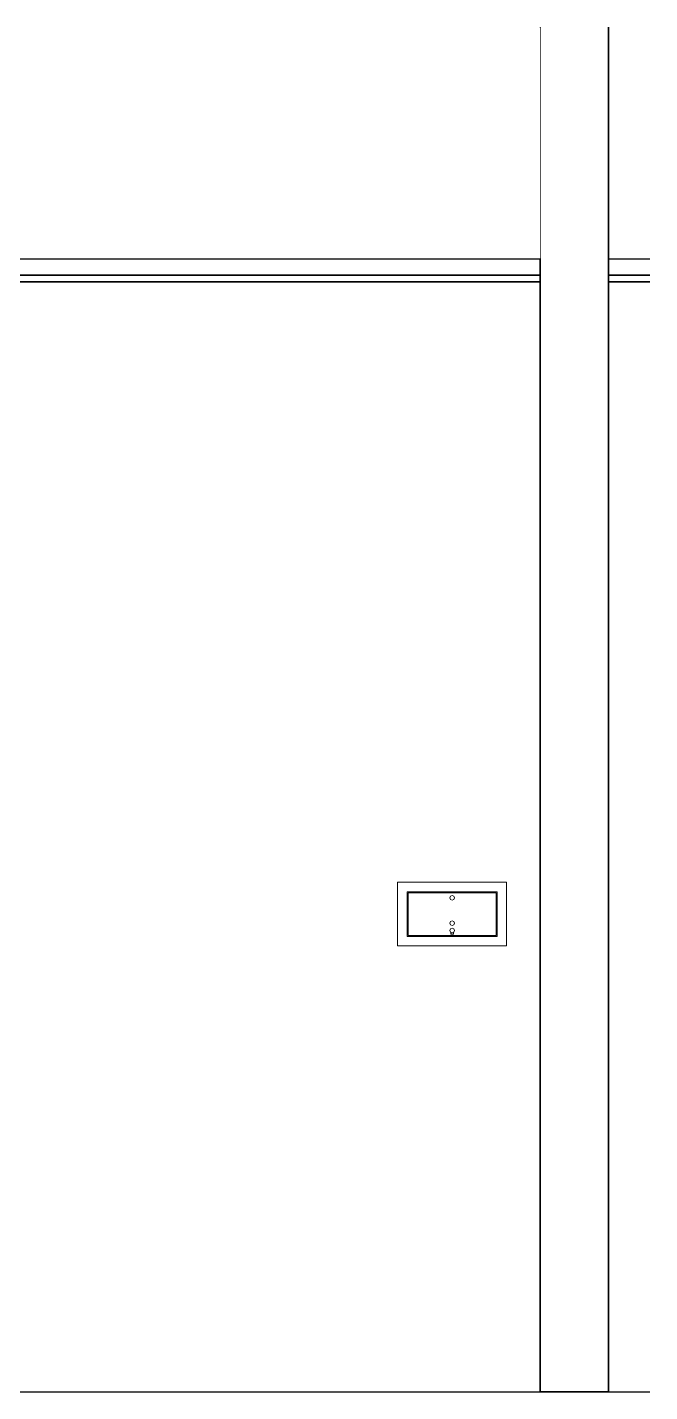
# Model space of a CAD drawing. Header units: millimetres. Extents: x 14397 to 67587, y -11631 to -8348.
# Drawn here: x 26649 to 28019, y -11348 to -8348 of the extents above; entities that cross this region are included whole.
import ezdxf

# ---------------------------------------------------------------- set-up
doc = ezdxf.new("R2010")
doc.units = ezdxf.units.MM
doc.header["$MEASUREMENT"] = 0
doc.linetypes.add('Wipeout_Contour', pattern=[1000, 0, -1000])
for name, color, linetype in [('NewA-Ee_25_10-M_WallsInternal', 7, 'Continuous'), ('NewA-Ee_30_40-M_Floors', 7, 'Continuous'), ('NewA-Ee_40_20-M_GeneralFFAndEInternalEquipment', 7, 'Continuous'), ('NewA-Ss_30_25-M_CeilingAndSoffitSystems', 7, 'Continuous')]:
    doc.layers.add(name, color=color, linetype=linetype)
pattern_1 = [(0, (35923.02, -115148.235), (0, 86.60254), [0, -50]), (0, (35948.02, -115104.93), (0, 86.60254), [0, -50])]

# ---------------------------------------------------------------- blocks, each defined once
blk = doc.blocks.new('Section Elem_27_4', base_point=(35923, -115148.2))
at = {"layer": 'NewA-Ee_25_10-M_WallsInternal', "color": 92, "linetype": 'Continuous', "lineweight": 35}
for p, q in [((27777.7, -8348.2), (27777.7, -8858.2)), ((27927.7, -8348.2), (27927.7, -8858.2)), ((27777.7, -8908.2), (27777.7, -11348.2)), ((27927.7, -8908.2), (27927.7, -11348.2)), ((27927.7, -11348.2), (27777.7, -11348.2))]:
    blk.add_line(p, q, dxfattribs=at)
at = {"layer": 'NewA-Ee_25_10-M_WallsInternal', "color": 92, "linetype": 'Continuous', "lineweight": 35, "flags": 128}
for points in [[(27777.7, -8858.2), (27777.7, -8893.2), (27777.7, -8908.2)], [(27927.7, -8858.2), (27927.7, -8893.2), (27927.7, -8908.2)]]:
    blk.add_lwpolyline(points, dxfattribs=at)
blk = doc.blocks.new('Section Elem_29_4', base_point=(35923, -115148.2))
at = {"color": 254, "linetype": 'Wipeout_Contour', "lineweight": 0, "ltscale": 110949.548395}
blk.add_wipeout([(27777.7, -8348.2), (24951.7, -8348.2), (24951.7, -8858.2), (27777.7, -8858.2)], dxfattribs=at).dxf.layer = 'NewA-Ee_25_10-M_WallsInternal'
blk = doc.blocks.new('Section Elem_31_4', base_point=(35923, -115148.2))
at = {"layer": 'NewA-Ee_30_40-M_Floors', "linetype": 'Continuous'}
for p, q in [((24734.3, -11348.2), (24826.7, -11348.2)), ((24951.7, -11348.2), (27777.7, -11348.2)), ((27927.7, -11348.2), (28018.5, -11348.2))]:
    blk.add_line(p, q, dxfattribs=at)
blk = doc.blocks.new('Section Elem_32_4', base_point=(35923, -115148.2))
at = {"layer": 'NewA-Ss_30_25-M_CeilingAndSoffitSystems', "linetype": 'Continuous', "lineweight": 13}
h = blk.add_hatch(dxfattribs=at)
h.set_pattern_fill('Plaster_0004', color=6, style=0, pattern_type=2)
h.set_pattern_definition(pattern_1)
h.paths.add_polyline_path([(24951.7, -8893.2), (24951.7, -8908.2), (27777.7, -8908.2), (27777.7, -8893.2)])
at = {"layer": 'NewA-Ss_30_25-M_CeilingAndSoffitSystems', "linetype": 'Continuous'}
blk.add_line((27777.7, -8858.2), (24951.7, -8858.2), dxfattribs=at)
at = {"layer": 'NewA-Ss_30_25-M_CeilingAndSoffitSystems', "color": 92, "linetype": 'Continuous', "lineweight": 35}
for p, q in [((27777.7, -8893.2), (24951.7, -8893.2)), ((27777.7, -8908.2), (24951.7, -8908.2))]:
    blk.add_line(p, q, dxfattribs=at)
blk = doc.blocks.new('Section Elem_33_4', base_point=(35923, -115148.2))
at = {"layer": 'NewA-Ss_30_25-M_CeilingAndSoffitSystems', "linetype": 'Continuous', "lineweight": 13}
h = blk.add_hatch(dxfattribs=at)
h.set_pattern_fill('Plaster_0004', color=6, style=0, pattern_type=2)
h.set_pattern_definition(pattern_1)
h.paths.add_polyline_path([(27927.7, -8893.2), (27927.7, -8908.2), (28018.5, -8908.2), (28018.5, -8893.2)])
at = {"layer": 'NewA-Ss_30_25-M_CeilingAndSoffitSystems', "linetype": 'Continuous'}
blk.add_line((28018.5, -8858.2), (27927.7, -8858.2), dxfattribs=at)
at = {"layer": 'NewA-Ss_30_25-M_CeilingAndSoffitSystems', "color": 92, "linetype": 'Continuous', "lineweight": 35}
for p, q in [((28018.5, -8893.2), (27927.7, -8893.2)), ((28018.5, -8908.2), (27927.7, -8908.2))]:
    blk.add_line(p, q, dxfattribs=at)
blk = doc.blocks.new('Section Elem_36_4', base_point=(35923, -115148.2))
at = {"layer": 'NewA-Ee_40_20-M_GeneralFFAndEInternalEquipment', "color": 1, "linetype": 'Continuous', "lineweight": 18}
for p, q in [((27463.8, -10368.2), (27463.8, -10228.2)), ((27463.8, -10228.2), (27703.8, -10228.2)), ((27703.8, -10228.2), (27703.8, -10368.2)), ((27484.8, -10249.2), (27484.8, -10347.2)), ((27486.8, -10345.2), (27486.8, -10251.2)), ((27680.8, -10251.2), (27680.8, -10345.2)), ((27682.8, -10347.2), (27682.8, -10249.2)), ((27703.8, -10368.2), (27463.8, -10368.2))]:
    blk.add_line(p, q, dxfattribs=at)
at = {"color": 254, "linetype": 'Wipeout_Contour', "lineweight": 0, "ltscale": 235447.550213}
blk.add_wipeout([(27580.3, -10265.8), (27583.8, -10267.2), (27587.4, -10265.8), (27588.8, -10262.2), (27587.4, -10258.7), (27583.8, -10257.2), (27580.3, -10258.7), (27578.8, -10262.2)], dxfattribs=at).dxf.layer = 'NewA-Ee_40_20-M_GeneralFFAndEInternalEquipment'
at = {"color": 254, "linetype": 'Wipeout_Contour', "lineweight": 0, "ltscale": 117823.324758}
blk.add_wipeout([(27581.7, -10338.4), (27580.8, -10338), (27580.8, -10342.2), (27581.7, -10342.2)], dxfattribs=at).dxf.layer = 'NewA-Ee_40_20-M_GeneralFFAndEInternalEquipment'
at = {"layer": 'NewA-Ee_40_20-M_GeneralFFAndEInternalEquipment', "color": 1, "linetype": 'Continuous', "lineweight": 18}
for p, q in [((27682.8, -10249.2), (27484.8, -10249.2)), ((27486.8, -10251.2), (27680.8, -10251.2)), ((27578.8, -10262.2), (27580.3, -10258.7)), ((27580.3, -10258.7), (27583.8, -10257.2)), ((27583.8, -10257.2), (27587.4, -10258.7)), ((27587.4, -10258.7), (27588.8, -10262.2)), ((27580.3, -10265.8), (27578.8, -10262.2)), ((27583.8, -10267.2), (27580.3, -10265.8)), ((27587.4, -10265.8), (27583.8, -10267.2)), ((27588.8, -10262.2), (27587.4, -10265.8))]:
    blk.add_line(p, q, dxfattribs=at)
at = {"color": 254, "linetype": 'Wipeout_Contour', "lineweight": 0, "ltscale": 117829.428486}
blk.add_wipeout([(27581.7, -10338.4), (27581.7, -10342.2), (27583.8, -10342.2), (27583.8, -10339.2)], dxfattribs=at).dxf.layer = 'NewA-Ee_40_20-M_GeneralFFAndEInternalEquipment'
at = {"color": 254, "linetype": 'Wipeout_Contour', "lineweight": 0, "ltscale": 117837.373839}
blk.add_wipeout([(27583.8, -10342.2), (27585.9, -10342.2), (27585.9, -10338.4), (27583.8, -10339.2)], dxfattribs=at).dxf.layer = 'NewA-Ee_40_20-M_GeneralFFAndEInternalEquipment'
at = {"color": 254, "linetype": 'Wipeout_Contour', "lineweight": 0, "ltscale": 117842.506574}
blk.add_wipeout([(27585.9, -10342.2), (27586.8, -10342.2), (27586.8, -10338), (27585.9, -10338.4)], dxfattribs=at).dxf.layer = 'NewA-Ee_40_20-M_GeneralFFAndEInternalEquipment'
at = {"color": 254, "linetype": 'Wipeout_Contour', "lineweight": 0, "ltscale": 235649.013227}
blk.add_wipeout([(27580.3, -10337.8), (27583.8, -10339.2), (27587.4, -10337.8), (27588.8, -10334.2), (27587.4, -10330.7), (27583.8, -10329.2), (27580.3, -10330.7), (27578.8, -10334.2)], dxfattribs=at).dxf.layer = 'NewA-Ee_40_20-M_GeneralFFAndEInternalEquipment'
at = {"layer": 'NewA-Ee_40_20-M_GeneralFFAndEInternalEquipment', "color": 1, "linetype": 'Continuous', "lineweight": 18}
for p, q in [((27484.8, -10347.2), (27682.8, -10347.2)), ((27680.8, -10345.2), (27486.8, -10345.2)), ((27580.8, -10342.2), (27581.7, -10342.2)), ((27581.7, -10342.2), (27583.8, -10342.2)), ((27583.8, -10342.2), (27585.9, -10342.2)), ((27585.9, -10342.2), (27586.8, -10342.2))]:
    blk.add_line(p, q, dxfattribs=at)
at = {"color": 254, "linetype": 'Wipeout_Contour', "lineweight": 0, "ltscale": 235604.13686}
blk.add_wipeout([(27580.3, -10321.8), (27583.8, -10323.2), (27587.4, -10321.8), (27588.8, -10318.2), (27587.4, -10314.7), (27583.8, -10313.2), (27580.3, -10314.7), (27578.8, -10318.2)], dxfattribs=at).dxf.layer = 'NewA-Ee_40_20-M_GeneralFFAndEInternalEquipment'
at = {"layer": 'NewA-Ee_40_20-M_GeneralFFAndEInternalEquipment', "color": 1, "linetype": 'Continuous', "lineweight": 18}
for p, q in [((27578.8, -10318.2), (27580.3, -10314.7)), ((27580.3, -10321.8), (27578.8, -10318.2)), ((27580.3, -10314.7), (27583.8, -10313.2)), ((27583.8, -10313.2), (27587.4, -10314.7)), ((27587.4, -10314.7), (27588.8, -10318.2)), ((27588.8, -10318.2), (27587.4, -10321.8)), ((27578.8, -10334.2), (27580.3, -10330.7)), ((27580.3, -10337.8), (27578.8, -10334.2)), ((27583.8, -10323.2), (27580.3, -10321.8)), ((27580.3, -10330.7), (27583.8, -10329.2)), ((27583.8, -10339.2), (27580.3, -10337.8)), ((27580.8, -10338), (27580.8, -10342.2)), ((27587.4, -10321.8), (27583.8, -10323.2)), ((27583.8, -10329.2), (27587.4, -10330.7)), ((27587.4, -10337.8), (27583.8, -10339.2)), ((27586.8, -10338), (27586.8, -10342.2)), ((27587.4, -10330.7), (27588.8, -10334.2)), ((27588.8, -10334.2), (27587.4, -10337.8))]:
    blk.add_line(p, q, dxfattribs=at)

msp = doc.modelspace()

# ---------------------------------------------------------------- block references
at = {"layer": 'NewA-Ee_25_10-M_WallsInternal', "lineweight": 0}
msp.add_blockref('Section Elem_27_4', (35923, -115148.2), dxfattribs=at)
at = {"layer": 'NewA-Ee_30_40-M_Floors', "lineweight": 0}
msp.add_blockref('Section Elem_31_4', (35923, -115148.2), dxfattribs=at)
at = {"layer": 'NewA-Ee_40_20-M_GeneralFFAndEInternalEquipment', "lineweight": 0}
msp.add_blockref('Section Elem_36_4', (35923, -115148.2), dxfattribs=at)
at = {"layer": 'NewA-Ss_30_25-M_CeilingAndSoffitSystems', "lineweight": 0}
msp.add_blockref('Section Elem_33_4', (35923, -115148.2), dxfattribs=at)

# ---------------------------------------------------------------- next in the draw order: block references
at = {"layer": 'NewA-Ee_25_10-M_WallsInternal', "lineweight": 0}
msp.add_blockref('Section Elem_29_4', (35923, -115148.2), dxfattribs=at)

# ---------------------------------------------------------------- next in the draw order: block references
at = {"layer": 'NewA-Ss_30_25-M_CeilingAndSoffitSystems', "lineweight": 0}
msp.add_blockref('Section Elem_32_4', (35923, -115148.2), dxfattribs=at)

doc.saveas('drawing.dxf')
